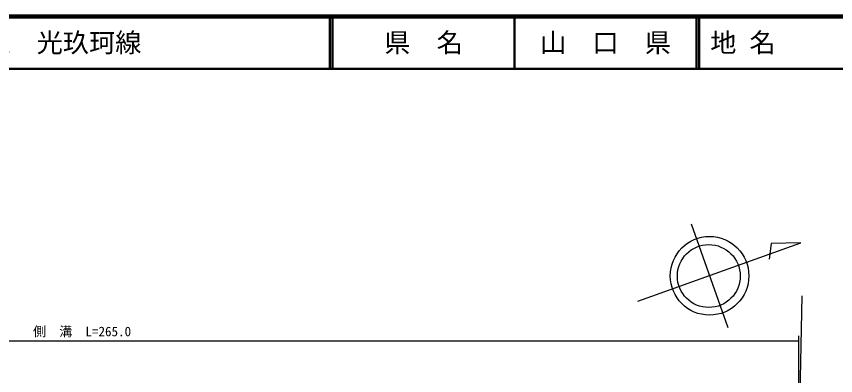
# Model space of a CAD drawing. Units: millimetres at full size, sheet at 1:1000; details may follow other scales. Extents: x 40000 to 680000, y 20000 to 380000.
# Drawn here: x 237856 to 394334, y 311511 to 380000 of the extents above; entities that cross this region are included whole.
import ezdxf
from ezdxf.enums import TextEntityAlignment as Align

# ---------------------------------------------------------------- set-up
doc = ezdxf.new("R2010")
doc.units = ezdxf.units.MM
doc.header["$LTSCALE"] = 1000
for name, color, linetype, lineweight in [('M-BGD', 7, 'Continuous', 25), ('M-BMK-OTRS', 5, 'Continuous', 25), ('M-TTL', 2, 'Continuous', 140), ('M-TTL-LINE', 7, 'Continuous', 50)]:
    doc.layers.add(name, color=color, linetype=linetype, lineweight=lineweight)
doc.layers.add('M-TTL-TXT', color=7, linetype='Continuous')
doc.styles.add('ＭＳ ゴシック', font='')
doc.styles.get('ＭＳ ゴシック').set_extended_font_data('MS Gothic')

msp = doc.modelspace()

# ---------------------------------------------------------------- linework, layer by layer
at = {"layer": 'M-BGD'}
for p, q in [((366723, 340475), (373762, 320690)), ((356582, 325722), (387700, 336794)), ((382034, 336695), (381665, 333717)), ((387700, 336794), (382034, 336695)), ((124283, 318124), (387271, 318124)), ((387272, 319068), (387256, 299196))]:
    msp.add_line(p, q, dxfattribs=at)
for centre, radius in [((370257, 330543), 7500), ((370105, 330498), 6000)]:
    msp.add_circle(centre, radius, dxfattribs=at)
at = {"layer": 'M-BMK-OTRS'}
msp.add_line((386317, 238806), (387934, 326747), dxfattribs=at)
at = {"layer": 'M-TTL'}
msp.add_line((680000, 380000), (40000, 380000), dxfattribs=at)
at = {"layer": 'M-TTL-LINE'}
for p, q in [((297750, 380000), (297750, 370000)), ((298250, 380000), (298250, 370000)), ((333000, 380000), (333000, 370000)), ((367750, 380000), (367750, 370000)), ((368250, 380000), (368250, 370000)), ((40000, 370000), (680000, 370000))]:
    msp.add_line(p, q, dxfattribs=at)

# ---------------------------------------------------------------- texts
at = {"layer": 'M-BGD', "style": 'ＭＳ ゴシック'}
msp.add_text('側\u3000溝\u3000L=265.0', height=1833, rotation=359.96, dxfattribs=at).set_placement((241044, 318469), align=Align.BOTTOM_LEFT)
at = {"layer": 'M-TTL-TXT', "style": 'ＭＳ ゴシック'}
for s, p in [('一般県道\u3000光玖珂線', (216734, 375000)), ('地 名', (370380, 375000))]:
    msp.add_text(s, height=3666, dxfattribs=at).set_placement(p, align=Align.MIDDLE_LEFT)
for s, p in [('県\u3000名', (315625, 375000)), ('山\u3000口\u3000県', (350375, 375000))]:
    msp.add_text(s, height=3666, dxfattribs=at).set_placement(p, align=Align.MIDDLE_CENTER)

doc.saveas('drawing.dxf')
